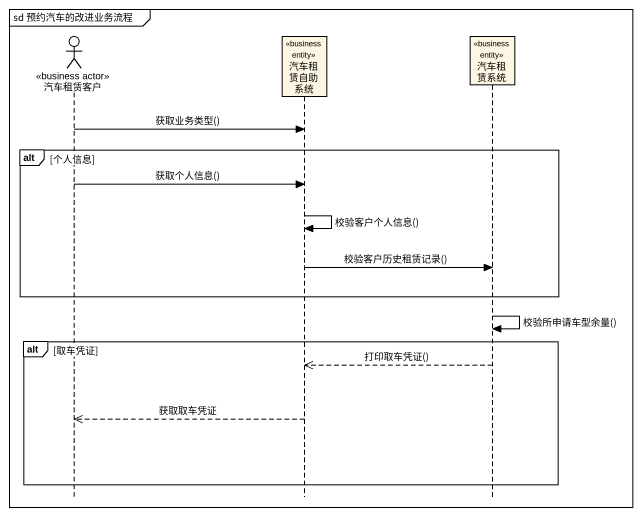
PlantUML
@startuml
mainframe sd 预约汽车的改进业务流程
hide footbox
actor 汽车租赁客户 <<business actor>>
participant 汽车租赁自助系统 <<business entity>>
participant 汽车租赁系统 <<business entity>>

汽车租赁客户 -> 汽车租赁自助系统 : 获取业务类型()
alt 个人信息
  汽车租赁客户 -> 汽车租赁自助系统 : 获取个人信息()
  汽车租赁自助系统 -> 汽车租赁自助系统 : 校验客户个人信息()
  汽车租赁自助系统 -> 汽车租赁系统 : 校验客户历史租赁记录()
end
汽车租赁系统 -> 汽车租赁系统 : 校验所申请车型余量()
alt 取车凭证
  汽车租赁系统 -->> 汽车租赁自助系统 : 打印取车凭证()
  汽车租赁自助系统 -->> 汽车租赁客户 : 获取取车凭证
end
@enduml
